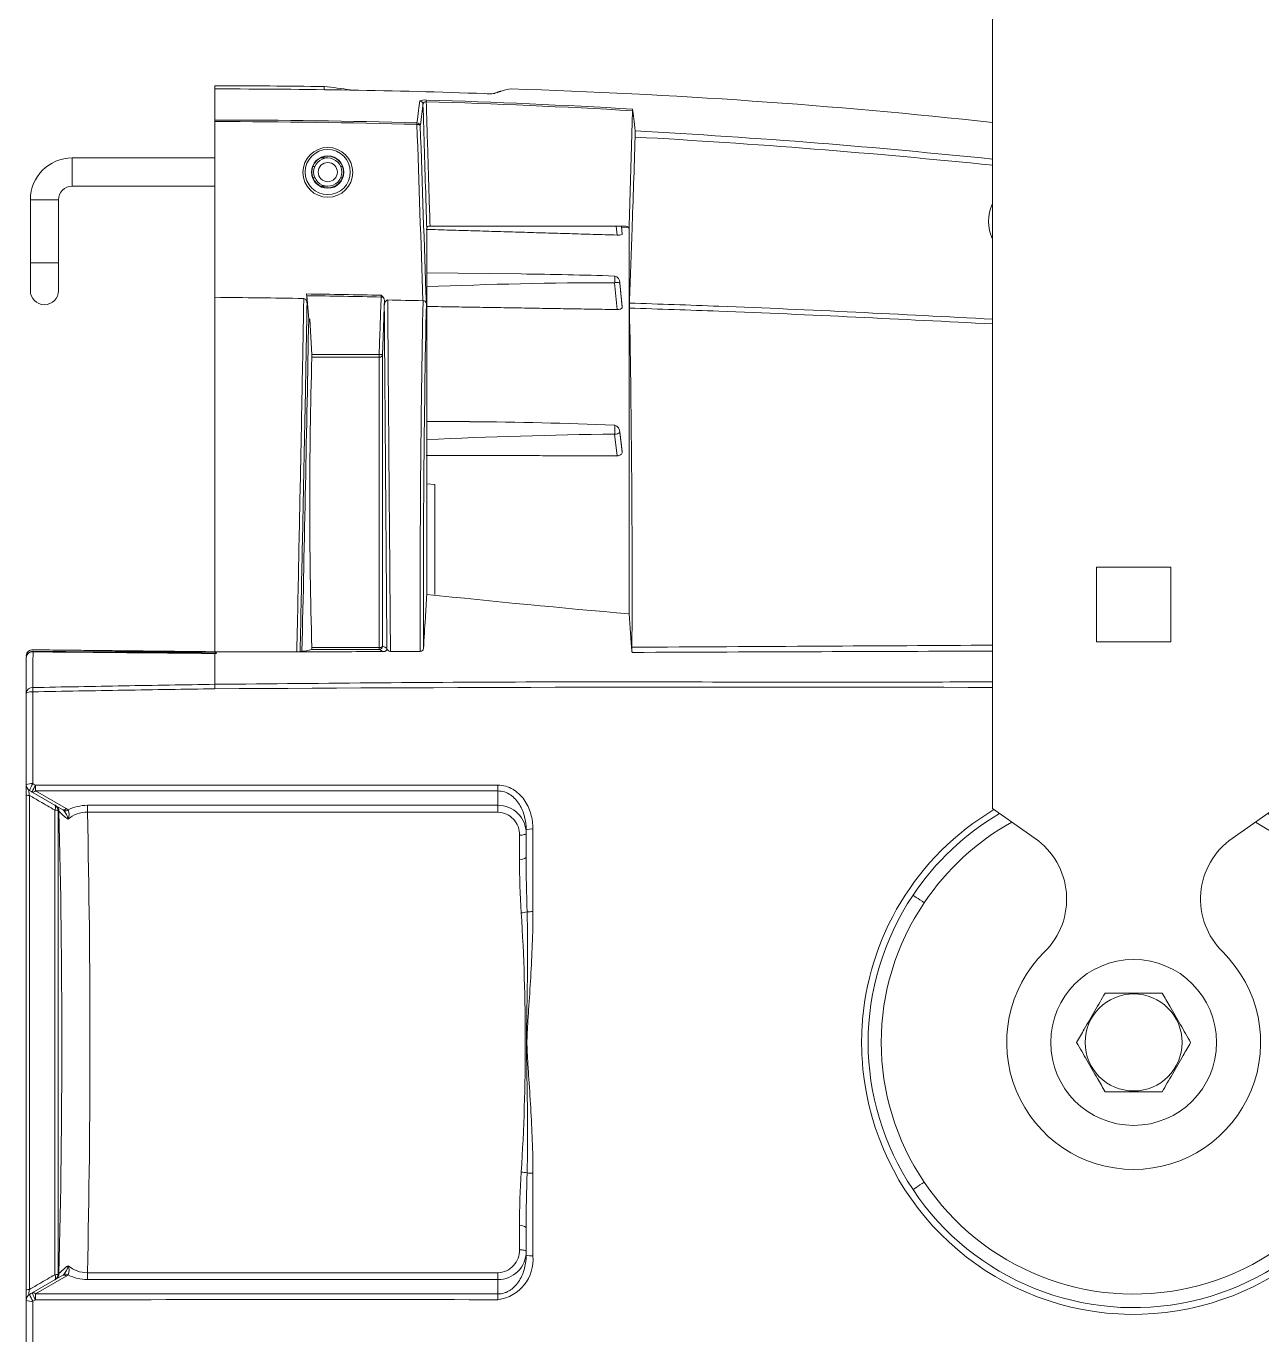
# Model space of a CAD drawing. Extents: x 9.3 to 87, y 1.1 to 68.8.
# Drawn here: x 56.18 to 61.66, y 26.73 to 32.52 of the extents above; entities that cross this region are included whole.
import ezdxf

# ---------------------------------------------------------------- set-up
doc = ezdxf.new("R2010")
doc.units = 0
doc.header["$MEASUREMENT"] = 0
doc.linetypes.add('SLD-Solid', pattern=[0])
doc.layers.add('OBJECT', color=7, linetype='CONTINUOUS')

msp = doc.modelspace()

# ---------------------------------------------------------------- linework, layer by layer
at = {"layer": 'OBJECT', "linetype": 'SLD-Solid', "lineweight": 15}
for p, q in [((60.4656, 33.1238), (60.4656, 29.0566)), ((57.0206, 32.259), (57.0206, 32.2452)), ((57.0206, 32.1075), (57.0206, 32.2452)), ((57.5052, 32.2414), (57.5052, 32.2558)), ((58.3333, 32.2453), (58.3327, 32.2453)), ((58.8711, 32.1484), (58.8557, 31.6374)), ((57.0206, 32.1005), (57.0206, 31.3222)), ((57.0206, 31.9393), (56.3881, 31.9393)), ((56.3881, 31.9393), (56.3881, 31.8143)), ((57.4634, 31.9018), (57.4553, 31.9018)), ((57.5206, 31.9393), (57.4891, 31.9393)), ((57.586, 31.9018), (57.5779, 31.9018)), ((57.4634, 31.8518), (57.4553, 31.8518)), ((57.586, 31.8518), (57.5779, 31.8518)), ((56.3881, 31.8143), (57.0206, 31.8143)), ((57.4891, 31.8143), (57.5206, 31.8143)), ((56.2031, 31.7543), (56.2031, 31.4743)), ((56.2031, 31.7543), (56.3281, 31.7543)), ((56.3281, 31.4743), (56.3281, 31.7543)), ((58.8411, 31.6374), (57.9737, 31.6374)), ((58.8023, 31.5978), (58.7988, 31.6374)), ((58.8213, 31.6374), (58.8246, 31.6001)), ((58.8246, 31.6007), (58.8214, 31.6374)), ((58.8519, 31.631), (58.8218, 31.6321)), ((58.8246, 31.6007), (58.8246, 31.6001)), ((56.2031, 31.4743), (56.2031, 31.3518)), ((56.2031, 31.4743), (56.3281, 31.4743)), ((56.3281, 31.3518), (56.3281, 31.4743)), ((58.3773, 31.4259), (57.9592, 31.4311)), ((58.8023, 31.2678), (58.7908, 31.3869)), ((58.8246, 31.2792), (58.8141, 31.3862)), ((58.8246, 31.2788), (58.8142, 31.3858)), ((58.8142, 31.3854), (58.8246, 31.2771)), ((57.4362, 31.2254), (57.4272, 31.3291)), ((58.8246, 31.2788), (58.8246, 31.2771)), ((57.4502, 31.0686), (57.441, 31.2254)), ((57.4502, 31.0686), (57.7483, 31.0686)), ((57.7483, 31.0562), (57.4505, 31.0562)), ((57.7483, 31.0686), (57.7483, 31.0562)), ((57.7483, 29.7699), (57.7483, 31.0562)), ((57.7633, 31.0681), (57.7633, 29.7767)), ((58.1481, 30.7716), (57.9592, 30.7717)), ((58.8023, 30.62), (58.7908, 30.7163)), ((58.8245, 30.6394), (58.8139, 30.7265)), ((58.8246, 30.6381), (58.8142, 30.7234)), ((58.8142, 30.7229), (58.8246, 30.6353)), ((58.8246, 30.6381), (58.8246, 30.6353)), ((57.9949, 30.4926), (57.9592, 30.4957)), ((57.9949, 30.0059), (57.9949, 30.4926)), ((60.9256, 29.7958), (60.9256, 30.1258)), ((60.9256, 30.1258), (61.2556, 30.1258)), ((61.2556, 30.1258), (61.2556, 29.7958)), ((56.505, 29.7513), (56.215, 29.7541)), ((57.0206, 29.7518), (56.4534, 29.7518)), ((57.0206, 29.7441), (57.0206, 29.6395)), ((57.4205, 29.754), (57.4501, 29.762)), ((57.7483, 29.762), (57.4501, 29.762)), ((57.4505, 29.7699), (57.7483, 29.7699)), ((57.7483, 29.7699), (57.7483, 29.762)), ((61.2556, 29.7958), (60.9256, 29.7958)), ((57.0206, 29.6395), (57.0206, 29.6202)), ((57.0206, 29.6191), (57.0206, 29.6202)), ((57.0206, 29.6191), (57.0206, 29.6074)), ((56.2116, 29.1302), (56.3472, 29.052)), ((56.3622, 29.0567), (56.2266, 29.135)), ((58.2746, 29.1605), (58.2746, 29.135)), ((58.2746, 29.135), (58.2746, 29.0713)), ((58.2746, 29.0713), (56.4558, 29.0713)), ((56.4558, 29.0713), (56.4558, 29.0408)), ((58.2746, 29.0713), (58.2746, 29.0408)), ((60.654, 28.9247), (60.4656, 29.0566)), ((61.7156, 29.0566), (61.5273, 28.9247)), ((56.4558, 29.0408), (58.2746, 29.0408)), ((58.3696, 28.9389), (58.3696, 28.8327)), ((58.3696, 27.2089), (58.3696, 27.1026)), ((56.3472, 26.9896), (56.2116, 26.9113)), ((56.2266, 26.9066), (56.3622, 26.9848)), ((58.2746, 27.0007), (56.4558, 27.0007)), ((56.4558, 26.9703), (56.4558, 27.0007)), ((56.4558, 26.9703), (58.2746, 26.9703)), ((58.2746, 26.9703), (58.2746, 27.0007)), ((58.2746, 26.9703), (58.2746, 26.9065)), ((58.2746, 26.9065), (58.2746, 26.8811))]:
    msp.add_line(p, q, dxfattribs=at)
at = {"layer": 'OBJECT', "linetype": 'SLD-Solid', "lineweight": 15, "flags": 128}
for points in [[(57.9157, 32.0884), (57.9185, 32.0883), (57.9212, 32.088), (57.9237, 32.0874), (57.9259, 32.0865), (57.9277, 32.0855), (57.9291, 32.0843), (57.93, 32.083), (57.9305, 32.0815)], [(57.7571, 31.3234), (57.7582, 31.3234), (57.7593, 31.3234), (57.7604, 31.3233), (57.7615, 31.3233), (57.7626, 31.3232), (57.7636, 31.3232), (57.7646, 31.3232), (57.7655, 31.3231)], [(57.7483, 31.0686), (57.7511, 31.0685), (57.7539, 31.0684), (57.7565, 31.0683), (57.7587, 31.0682), (57.7606, 31.0682), (57.762, 31.0681), (57.7629, 31.0681), (57.7633, 31.0681)], [(56.215, 29.7538), (56.2138, 29.754), (56.2024, 29.7516), (56.1926, 29.745), (56.1869, 29.7368), (56.1847, 29.7274), (56.1848, 29.7261)], [(56.505, 29.7499), (56.863, 29.7477), (56.9241, 29.747), (56.9627, 29.7464), (56.987, 29.7459), (57.0023, 29.7455), (57.0119, 29.7452), (57.0179, 29.745), (57.0217, 29.7448), (57.024, 29.7446), (57.0255, 29.7445), (57.0264, 29.7444), (57.027, 29.7443), (57.0273, 29.7442), (57.0275, 29.7441), (57.0276, 29.7441), (57.0276, 29.7441), (57.0276, 29.7441)], [(57.7483, 29.7699), (57.7511, 29.77), (57.7539, 29.7704), (57.7564, 29.771), (57.7586, 29.7719), (57.7605, 29.7729), (57.7619, 29.7741), (57.7629, 29.7754), (57.7633, 29.7767)], [(56.2266, 29.135), (56.2266, 29.1376), (56.2266, 29.1404), (56.2266, 29.1435), (56.2266, 29.1467), (56.2266, 29.1501), (56.2266, 29.1535), (56.2266, 29.157), (56.2266, 29.1605)], [(56.3115, 29.0725), (56.3129, 29.0713), (56.314, 29.0695), (56.3146, 29.0672), (56.3148, 29.0645), (56.3146, 29.0613), (56.314, 29.0578), (56.3129, 29.054), (56.3115, 29.05)], [(58.3996, 28.9472), (58.3991, 28.9456), (58.3974, 28.9441), (58.3946, 28.9426), (58.3909, 28.9414), (58.3863, 28.9403), (58.3811, 28.9396), (58.3755, 28.9391), (58.3696, 28.9389)], [(60.1632, 28.6396), (60.1534, 28.6461), (60.1441, 28.6524), (60.1354, 28.6581), (60.1279, 28.6632), (60.1217, 28.6673), (60.117, 28.6704), (60.1142, 28.6723), (60.1132, 28.6729)], [(60.1132, 27.3686), (60.1142, 27.3693), (60.117, 27.3712), (60.1217, 27.3742), (60.1279, 27.3784), (60.1354, 27.3834), (60.1441, 27.3892), (60.1534, 27.3954), (60.1632, 27.4019)], [(58.3996, 27.0943), (58.3991, 27.0959), (58.3974, 27.0975), (58.3946, 27.0989), (58.3909, 27.1002), (58.3863, 27.1012), (58.3811, 27.102), (58.3755, 27.1025), (58.3696, 27.1026)], [(56.3115, 26.969), (56.3129, 26.9702), (56.314, 26.972), (56.3146, 26.9743), (56.3148, 26.9771), (56.3146, 26.9803), (56.314, 26.9838), (56.3129, 26.9876), (56.3115, 26.9915)], [(56.2266, 26.8811), (56.2266, 26.8845), (56.2266, 26.888), (56.2266, 26.8915), (56.2266, 26.8948), (56.2266, 26.8981), (56.2266, 26.9011), (56.2266, 26.904), (56.2266, 26.9066)]]:
    msp.add_lwpolyline(points, dxfattribs=at)
at = {"layer": 'OBJECT', "linetype": 'SLD-Solid', "lineweight": 15}
for centre, radius in [((57.5206, 31.8756), 0.1104), ((57.5206, 31.8768), 0.1), ((57.5206, 31.8768), 0.0717), ((57.5206, 31.8768), 0.07), ((57.5206, 31.8768), 0.0625), ((57.5206, 31.8768), 0.0425), ((61.0906, 28.0208), 0.3675), ((61.0906, 28.0208), 0.215)]:
    msp.add_circle(centre, radius, dxfattribs=at)
for centre, radius, start, end in [((57.0317, -1.9467), 34.1919, 88.01347, 90.01844), ((58.3756, 31.9375), 0.3108, 97.82959, 112.42652), ((58.3329, 32.2353), 0.01, 87.82516, 90.83637), ((57.4819, 4.6021), 27.6563, 83.80641, 88.23586), ((57.9502, 32.1343), 0.062, 83.37726, 111.08975), ((57.9275, 32.1772), 0.015, 2.76031, 88.61145), ((57.9548, 32.1763), 0.0124, 80.10732, 172.43846), ((58.0833, 32.1853), 0.1264, 175.18444, 178.53538), ((58.2362, 32.5407), 0.3167, 266.49892, 273.76733), ((58.2566, 32.2151), 0.00964, 87.1035, 97.62962), ((58.7465, 32.1537), 0.1247, 357.5575, 0.95674), ((59.8348, 32.0374), 1.9197, 178.26834, 178.47704), ((57.9156, 32.0804), 0.015, 4.29552, 88.69332), ((58.5797, 32.0464), 0.303, 357.25694, 2.559), ((57.0373, -1.4971), 33.5798, 84.13883, 86.85012), ((56.3881, 31.7543), 0.185, 90, 180), ((56.3881, 31.7543), 0.06, 90, 180), ((60.6333, 31.6586), 0.1856, 154.60739, 205.39261), ((58.8084, 31.6476), 0.0502, 263.07531, 288.90341), ((58.8382, 31.6197), 0.018, 353.60687, 80.79351), ((58.2012, 14.0744), 17.3519, 88.05574, 89.41864), ((58.8043, 11.946), 19.4409, 90.03967, 92.49153), ((58.7843, 31.3873), 0.0299, 357.19018, 75.92931), ((58.8012, 31.3576), 0.0307, 64.97594, 106.82875), ((56.2656, 31.3518), 0.0625, 180, 0), ((19.6426, 29.2664), 37.8407, 3.07241, 3.13643), ((57.742, 31.3053), 0.0295, 355.13557, 37.29805), ((126.4988, 29.9876), 68.5688, 178.897566, 180.195587), ((57.9443, 31.2937), 0.0133, 11.86192, 97.39488), ((119.2424, 30.0212), 61.2983, 178.807905, 180.238707), ((-2.4742, 30.0668), 61.343, 359.724148, 1.127894), ((-328.1496, 38.2897), 385.6505, 358.731725, 358.95041), ((79.3829, 30.4128), 21.9419, 178.31954, 181.67889), ((57.3015, 31.0588), 0.149, 359.0076, 3.76835), ((57.7494, 31.0702), 0.014, 265.37206, 351.30079), ((58.0425, 12.725), 18.0461, 87.62634, 89.66459), ((58.7822, 30.725), 0.032, 357.2109, 72.93456), ((59.0894, 6.6955), 24.0226, 90.71205, 92.69661), ((58.7946, 30.7485), 0.0323, 265.85882, 307.29219), ((77.3022, 31.2386), 18.4937, 184.09045, 184.6202), ((56.2125, 29.7326), 0.0279, 84.67729, 175.89011), ((56.2125, 29.7235), 0.028, 84.83403, 174.60611), ((56.1664, 29.7522), 0.0486, 358.96802, 2.10485), ((57.3856, 30.0264), 0.2744, 269.5893, 272.6593), ((57.4123, 29.9221), 0.1683, 269.53178, 272.81255), ((57.425, 29.7672), 0.0257, 348.39408, 6.05658), ((57.7483, 29.777), 0.015, 270.05867, 358.82427), ((56.3635, 26.8097), 3.2806, 64.36617, 64.74362), ((57.7982, 29.7687), 0.0155, 184.79702, 270.96162), ((57.9308, 29.7675), 0.0139, 268.29935, 353.1204), ((56.2121, 29.5655), 0.0276, 85.6482, 173.98394), ((56.2074, 29.5312), 0.0436, 80.47022, 121.50651), ((51.8921, 29.4902), 4.3234, 1.11278, 1.36258), ((51.7634, 29.512), 5.2581, 0.82253, 1.03968), ((59.3899, -329.6289), 359.2242, 89.82842, 90.377844), ((56.2073, 29.1118), 0.056, 82.46725, 113.84526), ((56.3164, 29.0981), 0.1231, 145.75731, 161.53619), ((56.2146, 29.1631), 0.03, 180, 240), ((56.1974, 29.1381), 0.0234, 236.99883, 275.50751), ((56.3289, 29.0909), 0.1238, 145.78547, 161.46814), ((56.2155, 29.144), 0.0143, 254.17976, 321.08465), ((56.2966, 29.0466), 0.0299, 0.28369, 59.98094), ((56.3131, 29.0215), 0.0285, 62.09447, 93.24853), ((56.3, 29.0446), 0.0299, 0.28348, 59.97918), ((56.3511, 29.0657), 0.0143, 254.1798, 321.08525), ((56.3591, 29.0677), 0.0203, 248.3774, 303.52246), ((56.2784, 28.9902), 0.0937, 12.17507, 38.70545), ((56.3338, 29.0306), 0.0417, 330.32065, 28.94346), ((58.2752, 28.9469), 0.1244, 0.15484, 90.27496), ((61.0851, 28.0215), 1.1994, 120.75053, 176.89223), ((61.0904, 28.0206), 1.2047, 183.165, 58.91934), ((14.3399, 28.0208), 42.0025, 358.60306, 1.39694), ((56.5025, 29.2028), 0.234, 222.4898, 235.52145), ((56.4541, 28.9111), 0.1298, 89.25017, 130.39335), ((10.9532, 28.0208), 45.5141, 358.71577, 1.28423), ((58.2718, 28.9429), 0.098, 357.6639, 88.30593), ((61.0906, 28.0208), 1.175, 120.3511, 146.28746), ((61.0906, 28.0208), 1.175, 213.71256, 59.6489), ((61.0906, 28.0208), 1.115, 213.71256, 61.07193), ((61.0906, 28.0208), 1.115, 118.92807, 146.28746), ((58.4222, 28.9002), 0.0664, 83.61535, 109.89017), ((60.4656, 28.6557), 0.3284, 314.54874, 55), ((61.7156, 28.6557), 0.3284, 125, 225.45126), ((58.3767, 28.8688), 0.0368, 258.94999, 308.61313), ((61.0842, 28.0208), 1.1697, 146.11275, 213.88727), ((58.3743, 28.7007), 0.1057, 271.87134, 286.14751), ((49.2474, 28.0208), 9.1484, 356.4009, 3.5991), ((58.4268, 28.3559), 0.2444, 89.34779, 95.43144), ((61.0727, 28.0208), 1.1001, 145.76805, 214.23198), ((61.0906, 28.0208), 0.5625, 134.54874, 45.45126), ((58.3743, 27.3409), 0.1057, 73.85249, 88.12866), ((58.4268, 27.6857), 0.2444, 264.56845, 270.65233), ((58.3767, 27.1728), 0.0368, 51.38687, 101.05001), ((58.2717, 27.0987), 0.098, 271.70144, 2.32873), ((58.2755, 27.0944), 0.1241, 269.60672, 359.96347), ((58.4222, 27.1414), 0.0664, 250.10975, 276.38501), ((56.5637, 26.7683), 0.3269, 126.33553, 135.65321), ((56.2784, 27.0514), 0.0938, 321.30245, 347.81703), ((56.4542, 27.1306), 0.1299, 229.62002, 270.73646), ((56.3338, 27.011), 0.0417, 331.07545, 29.66044), ((58.2506, 27.0592), 0.1797, 277.67911, 5.17037), ((56.2966, 26.995), 0.0299, 300.01937, 359.71614), ((56.3131, 27.02), 0.0285, 266.75147, 297.90553), ((56.3, 26.997), 0.0299, 300.02082, 359.71652), ((56.3511, 26.9759), 0.0143, 38.91475, 105.8202), ((56.3591, 26.9739), 0.0203, 56.47754, 111.6226), ((56.4544, 27.1522), 0.182, 242.47108, 270.45236), ((56.1974, 26.9034), 0.0234, 84.4937, 122.99996), ((56.2146, 26.8785), 0.03, 120, 180), ((56.3164, 26.9434), 0.1231, 198.46381, 214.24269), ((56.2155, 26.8976), 0.0143, 38.91535, 105.82024), ((56.3289, 26.9507), 0.1238, 198.53186, 214.21453), ((56.2073, 26.9297), 0.056, 246.15474, 277.53275)]:
    msp.add_arc(centre, radius, start, end, dxfattribs=at)
for points, knots in [([(57.5052, 32.2558), (57.425, 32.2569), (57.3448, 32.2577), (57.2596, 32.2583), (57.2545, 32.2583), (57.2443, 32.2584), (57.229, 32.2585), (57.1934, 32.2587), (57.1223, 32.259), (57.0613, 32.2591), (57.0206, 32.259)], [0, 0, 0, 0, 0.5, 0.5, 0.53125, 0.53125, 0.5625, 0.625, 0.75, 1, 1, 1, 1]), ([(57.957, 32.1885), (57.9598, 32.0954), (57.9626, 32.0023), (57.9654, 31.9091), (57.9682, 31.8186), (57.9709, 31.728), (57.9737, 31.6374)], [0, 0, 0, 0, 0.00819672, 0.00819672, 0.00819672, 0.01616894, 0.01616894, 0.01616894, 0.01616894]), ([(57.9592, 31.6296), (57.9589, 31.6382), (57.9586, 31.6469), (57.9584, 31.6555), (57.9573, 31.6902), (57.9563, 31.7248), (57.9552, 31.7594), (57.951, 31.8989), (57.9467, 32.0384), (57.9425, 32.1779)], [0, 0, 0, 0, 0.000762, 0.000762, 0.000762, 0.00381, 0.00381, 0.00381, 0.0160892, 0.0160892, 0.0160892, 0.0160892]), ([(58.8573, 31.2964), (58.8611, 31.404), (58.8648, 31.5116), (58.8685, 31.6192), (58.8732, 31.7568), (58.8779, 31.8943), (58.8824, 32.0319)], [0.00042223, 0.00042223, 0.00042223, 0.00042223, 0.00998302, 0.00998302, 0.00998302, 0.02220394, 0.02220394, 0.02220394, 0.02220394]), ([(60.4656, 31.9348), (60.2081, 31.9599), (59.6811, 32.0112), (59.1526, 32.0435), (58.8825, 32.0599)], [0, 0, 0, 0, 0.488781, 1, 1, 1, 1]), ([(57.9737, 31.6374), (57.9712, 31.6374), (57.9688, 31.6371), (57.9649, 31.636), (57.9635, 31.6353), (57.9601, 31.633), (57.9592, 31.6313), (57.9592, 31.6296)], [0, 0, 0, 0, 0.25, 0.25, 0.5, 0.5, 1, 1, 1, 1]), ([(57.9592, 30.0443), (57.9592, 30.2253), (57.9592, 30.3958), (57.9592, 30.716), (57.9592, 30.8635), (57.9592, 31.1332), (57.9592, 31.2536), (57.9592, 31.4655), (57.9592, 31.5555), (57.9592, 31.6296)], [0, 0, 0, 0, 0.25, 0.25, 0.5, 0.5, 0.75, 0.75, 1, 1, 1, 1]), ([(58.8557, 31.6374), (58.8557, 31.5999), (58.8557, 31.5581), (58.8557, 31.4661), (58.8557, 31.4159), (58.8557, 31.3071), (58.8557, 31.2489), (58.8557, 31.1557), (58.8557, 31.1237), (58.8557, 31.0578), (58.8557, 31.0239), (58.8557, 30.9194), (58.8557, 30.8463), (58.8557, 30.7317), (58.8557, 30.6927), (58.8557, 30.613), (58.8557, 30.5722), (58.8557, 30.4478), (58.8557, 30.3621), (58.8557, 30.2294), (58.8557, 30.1845), (58.8557, 30.1161), (58.8557, 30.0931), (58.8557, 30.0468), (58.8557, 30.0234), (58.8557, 30.0001)], [0, 0, 0, 0, 0.125, 0.125, 0.25, 0.25, 0.375, 0.375, 0.4375, 0.4375, 0.5, 0.5, 0.625, 0.625, 0.6875, 0.6875, 0.75, 0.75, 0.875, 0.875, 0.9375, 0.9375, 0.96875, 0.96875, 1, 1, 1, 1]), ([(58.7923, 31.387), (58.7921, 31.3932), (58.7917, 31.406), (58.7916, 31.4128), (58.7916, 31.4163)], [0, 0, 0, 0, 0.488035, 1, 1, 1, 1]), ([(57.0206, 31.3222), (57.0206, 31.2292), (57.0206, 31.126), (57.0206, 30.9556), (57.0206, 30.8964), (57.0206, 30.7733), (57.0206, 30.7094), (57.0206, 30.6101), (57.0206, 30.5763), (57.0206, 30.5079), (57.0206, 30.4732), (57.0206, 30.3677), (57.0206, 30.2954), (57.0206, 30.0725), (57.0206, 29.9161), (57.0206, 29.7518)], [0, 0, 0, 0, 0.25, 0.25, 0.375, 0.375, 0.5, 0.5, 0.5625, 0.5625, 0.625, 0.625, 0.75, 0.75, 1, 1, 1, 1]), ([(57.3837, 29.7519), (57.387, 29.9155), (57.3902, 30.0716), (57.3947, 30.2948), (57.3962, 30.3672), (57.399, 30.5075), (57.4004, 30.5755), (57.403, 30.7072), (57.4042, 30.7709), (57.4066, 30.8934), (57.4077, 30.9522), (57.4098, 31.065), (57.4108, 31.119), (57.4122, 31.1961), (57.4127, 31.2212), (57.4133, 31.2578), (57.4135, 31.2698), (57.4139, 31.2936), (57.4141, 31.3053), (57.4143, 31.3169)], [0, 0, 0, 0, 0.25, 0.25, 0.375, 0.375, 0.5, 0.5, 0.625, 0.625, 0.75, 0.75, 0.875, 0.875, 0.9375, 0.9375, 0.96875, 0.96875, 1, 1, 1, 1]), ([(57.4143, 31.3169), (57.4171, 31.3168), (57.4195, 31.3155), (57.4232, 31.3121), (57.4246, 31.3101), (57.4277, 31.3038), (57.4286, 31.2992), (57.4289, 31.2946)], [0, 0, 0, 0, 0.25, 0.25, 0.5, 0.5, 1, 1, 1, 1]), ([(57.7711, 31.2861), (57.7712, 31.2911), (57.7721, 31.296), (57.7753, 31.3029), (57.7767, 31.3051), (57.7806, 31.3088), (57.7833, 31.3102), (57.7863, 31.3102)], [0, 0, 0, 0, 0.5, 0.5, 0.75, 0.75, 1, 1, 1, 1]), ([(57.7863, 31.3102), (57.7866, 31.2643), (57.7869, 31.2157), (57.7877, 31.1134), (57.7884, 31.0063), (57.7893, 30.8894), (57.7901, 30.7982), (57.7903, 30.7671), (57.7908, 30.7038), (57.791, 30.6716), (57.7923, 30.5076), (57.7935, 30.3681), (57.7953, 30.1462), (57.7959, 30.07), (57.7972, 29.9143), (57.7978, 29.8347), (57.7985, 29.7532)], [0, 0, 0, 0, 0.125, 0.125, 0.25, 0.375, 0.375, 0.4375, 0.4375, 0.5, 0.5, 0.75, 0.75, 0.875, 0.875, 1, 1, 1, 1]), ([(57.4289, 31.2946), (57.4281, 31.2487), (57.4273, 31.2003), (57.4254, 31.0985), (57.4244, 31.0451), (57.4223, 30.9337), (57.4212, 30.8756), (57.4188, 30.7548), (57.4176, 30.6919), (57.415, 30.5622), (57.4136, 30.4952), (57.4108, 30.3571), (57.4094, 30.2859), (57.4049, 30.0664), (57.4017, 29.9129), (57.3984, 29.7522)], [0, 0, 0, 0, 0.125, 0.125, 0.25, 0.25, 0.375, 0.375, 0.5, 0.5, 0.625, 0.625, 0.75, 0.75, 1, 1, 1, 1]), ([(57.7714, 31.3028), (57.7713, 31.2995), (57.7712, 31.2962), (57.7711, 31.2929), (57.7697, 31.253), (57.7683, 31.213), (57.7669, 31.173), (57.7657, 31.138), (57.7645, 31.103), (57.7633, 31.0681)], [0.000512439, 0.000512439, 0.000512439, 0.000512439, 0.000762, 0.000762, 0.000762, 0.00381, 0.00381, 0.00381, 0.006477185, 0.006477185, 0.006477185, 0.006477185]), ([(57.7828, 29.7675), (57.7821, 29.8467), (57.7815, 29.9241), (57.7803, 30.0754), (57.7797, 30.1495), (57.778, 30.3652), (57.777, 30.5011), (57.7757, 30.661), (57.7755, 30.6925), (57.775, 30.7542), (57.7748, 30.7845), (57.7741, 30.8736), (57.7732, 30.9879), (57.7724, 31.0928), (57.7717, 31.1932), (57.7714, 31.2409), (57.7711, 31.2861)], [0, 0, 0, 0, 0.125, 0.125, 0.25, 0.25, 0.5, 0.5, 0.5625, 0.5625, 0.625, 0.625, 0.75, 0.875, 0.875, 1, 1, 1, 1]), ([(58.8246, 31.2771), (58.8244, 31.276), (58.8239, 31.2738), (58.8199, 31.2709), (58.8141, 31.2688), (58.8078, 31.2679), (58.8038, 31.2678), (58.8023, 31.2678)], [0, 0, 0, 0, 0.217762, 0.435523, 0.653689, 0.873134, 1, 1, 1, 1]), ([(58.8573, 31.2964), (58.8571, 31.2917), (58.857, 31.2875), (58.8569, 31.2801), (58.8568, 31.2769), (58.8569, 31.2743)], [0, 0, 0, 0, 0.5, 0.5, 1, 1, 1, 1]), ([(58.8569, 31.2743), (58.9889, 31.2699), (59.5255, 31.2521), (60.0616, 31.2247), (60.4656, 31.204)], [0, 0, 0, 0, 0.246144, 1, 1, 1, 1]), ([(60.4656, 31.2254), (60.0617, 31.2463), (59.5258, 31.2741), (58.9894, 31.292), (58.8573, 31.2964)], [0, 0, 0, 0, 0.75379, 1, 1, 1, 1]), ([(58.7923, 30.7163), (58.7921, 30.7238), (58.7917, 30.739), (58.7916, 30.75), (58.7916, 30.7556)], [0, 0, 0, 0, 0.488037, 1, 1, 1, 1]), ([(58.8246, 30.6353), (58.8244, 30.6335), (58.8239, 30.63), (58.8199, 30.6253), (58.8141, 30.6219), (58.8078, 30.6202), (58.8038, 30.62), (58.8023, 30.62)], [0, 0, 0, 0, 0.217771, 0.435529, 0.653692, 0.873136, 1, 1, 1, 1]), ([(56.2142, 29.593), (56.2143, 29.6044), (56.2143, 29.6158), (56.2144, 29.6272), (56.2146, 29.6685), (56.2148, 29.7099), (56.215, 29.7513)], [0, 0, 0, 0, 0.001524, 0.001524, 0.001524, 0.007067205, 0.007067205, 0.007067205, 0.007067205]), ([(57.0206, 29.7441), (57.0106, 29.7442), (57.0006, 29.7443), (56.9906, 29.7444), (56.9506, 29.7447), (56.9107, 29.7451), (56.8707, 29.7454), (56.7107, 29.7468), (56.5507, 29.7482), (56.3907, 29.7497), (56.3321, 29.7502), (56.2736, 29.7507), (56.215, 29.7513)], [0, 0, 0, 0, 0.000762, 0.000762, 0.000762, 0.00381, 0.00381, 0.00381, 0.016002, 0.016002, 0.016002, 0.02046462, 0.02046462, 0.02046462, 0.02046462]), ([(57.7689, 29.7522), (57.7651, 29.754), (57.7614, 29.7558), (57.7576, 29.7576), (57.7545, 29.7591), (57.7514, 29.7606), (57.7483, 29.762)], [0, 0, 0, 0, 0.00789064, 0.00789064, 0.00789064, 0.01435076, 0.01435076, 0.01435076, 0.01435076]), ([(57.7828, 29.7674), (57.7829, 29.7644), (57.7823, 29.7615), (57.7797, 29.7572), (57.7785, 29.7558), (57.7758, 29.754), (57.7747, 29.7534), (57.7721, 29.7525), (57.7705, 29.7522), (57.7689, 29.7522)], [0, 0, 0, 0, 0.5, 0.5, 0.75, 0.75, 0.875, 0.875, 1, 1, 1, 1]), ([(60.4656, 29.7807), (60.2125, 29.7793), (59.6812, 29.7764), (59.1474, 29.7732), (58.868, 29.7715)], [0, 0, 0, 0, 0.476589, 1, 1, 1, 1]), ([(58.8685, 29.7489), (59.1484, 29.75), (59.682, 29.7519), (60.2131, 29.7537), (60.4656, 29.7546)], [0, 0, 0, 0, 0.524579, 1, 1, 1, 1]), ([(57.0206, 29.6074), (56.8862, 29.6054), (56.7518, 29.6031), (56.483, 29.5983), (56.3486, 29.5958), (56.2142, 29.593)], [0, 0, 0, 0, 0.5, 0.5, 1, 1, 1, 1]), ([(56.2146, 29.5742), (56.349, 29.5768), (56.4834, 29.5791), (56.7522, 29.5835), (56.8866, 29.5856), (57.021, 29.5875)], [0, 0, 0, 0, 0.5, 0.5, 1, 1, 1, 1]), ([(60.4656, 29.6184), (60.297, 29.6178), (59.6385, 29.6154), (58.4901, 29.6217), (57.5105, 29.6122), (57.0206, 29.6074)], [0, 0, 0, 0, 0.146875, 0.573433, 1, 1, 1, 1]), ([(56.1846, 29.1185), (56.1846, 29.1247), (56.1846, 29.1307), (56.1846, 29.1418), (56.1846, 29.1468), (56.1846, 29.155), (56.1846, 29.1581), (56.1846, 29.1622), (56.1846, 29.1631), (56.1846, 29.1631)], [0, 0, 0, 0, 0.25, 0.25, 0.5, 0.5, 0.75, 0.75, 1, 1, 1, 1]), ([(56.1846, 29.1185), (56.1846, 28.9367), (56.1846, 28.754), (56.1846, 28.388), (56.1846, 28.2044), (56.1846, 27.8372), (56.1846, 27.6536), (56.1846, 27.2876), (56.1846, 27.1049), (56.1846, 26.9231)], [0, 0, 0, 0, 0.25, 0.25, 0.5, 0.5, 0.75, 0.75, 1, 1, 1, 1]), ([(56.1996, 29.1371), (56.1988, 29.1376), (56.198, 29.1377), (56.1968, 29.1365), (56.1964, 29.1351), (56.1964, 29.1306), (56.1968, 29.1276), (56.198, 29.1214), (56.1988, 29.1181), (56.1997, 29.1148)], [0, 0, 0, 0, 0.25, 0.25, 0.5, 0.5, 0.75, 0.75, 1, 1, 1, 1]), ([(56.1997, 26.9268), (56.1997, 27.1079), (56.1997, 27.29), (56.1996, 27.6549), (56.1996, 27.8378), (56.1996, 28.2038), (56.1996, 28.3867), (56.1997, 28.7515), (56.1997, 28.9336), (56.1997, 29.1148)], [0, 0, 0, 0, 0.25, 0.25, 0.5, 0.5, 0.75, 0.75, 1, 1, 1, 1]), ([(56.1997, 29.1148), (56.2149, 29.106), (56.2301, 29.0972), (56.2453, 29.0884), (56.2674, 29.0756), (56.2895, 29.0628), (56.3115, 29.05)], [0, 0, 0, 0, 0.001460027, 0.001460027, 0.001460027, 0.003580259, 0.003580259, 0.003580259, 0.003580259]), ([(58.4296, 28.9662), (58.4296, 28.9892), (58.4265, 29.0117), (58.4169, 29.0447), (58.4128, 29.0555), (58.4031, 29.0762), (58.3974, 29.086), (58.3841, 29.1048), (58.3766, 29.1136), (58.3641, 29.1254), (58.3597, 29.1291), (58.3505, 29.136), (58.3457, 29.1393), (58.3307, 29.148), (58.3202, 29.1526), (58.2978, 29.1589), (58.2863, 29.1605), (58.2746, 29.1605)], [0, 0, 0, 0, 0.25, 0.25, 0.375, 0.375, 0.5, 0.5, 0.625, 0.625, 0.6875, 0.6875, 0.75, 0.75, 0.875, 0.875, 1, 1, 1, 1]), ([(58.2746, 29.135), (58.2846, 29.135), (58.2944, 29.1334), (58.3132, 29.1273), (58.3219, 29.1229), (58.3382, 29.1119), (58.3456, 29.1053), (58.3589, 29.091), (58.3648, 29.083), (58.3751, 29.0663), (58.3795, 29.0576), (58.387, 29.0396), (58.3901, 29.0302), (58.3973, 29.0017), (58.3996, 28.9823), (58.3996, 28.9626)], [0, 0, 0, 0, 0.125, 0.125, 0.25, 0.25, 0.375, 0.375, 0.5, 0.5, 0.625, 0.625, 0.75, 0.75, 1, 1, 1, 1]), ([(56.3115, 29.05), (56.3115, 28.8794), (56.3115, 28.7082), (56.3115, 28.365), (56.3115, 28.1929), (56.3115, 27.8487), (56.3115, 27.6767), (56.3115, 27.3335), (56.3115, 27.1621), (56.3115, 26.9915)], [0, 0, 0, 0, 0.25, 0.25, 0.5, 0.5, 0.75, 0.75, 1, 1, 1, 1]), ([(56.4558, 29.0713), (56.4403, 29.0713), (56.4253, 29.0695), (56.3961, 29.0624), (56.3826, 29.0573), (56.3703, 29.0507)], [0, 0, 0, 0, 0.5, 0.5, 1, 1, 1, 1]), ([(56.3265, 26.9948), (56.3265, 27.1648), (56.3265, 27.3357), (56.3265, 27.6778), (56.3265, 27.8492), (56.3265, 28.1923), (56.3265, 28.3639), (56.3265, 28.706), (56.3265, 28.8767), (56.3265, 29.0467)], [0, 0, 0, 0, 0.25, 0.25, 0.5, 0.5, 0.75, 0.75, 1, 1, 1, 1]), ([(58.4037, 27.4424), (58.4051, 27.4903), (58.4057, 27.5384), (58.4059, 27.6346), (58.4056, 27.6828), (58.4044, 27.7793), (58.4037, 27.8276), (58.4024, 27.9), (58.4019, 27.9241), (58.4011, 27.9724), (58.4007, 27.9966), (58.4007, 28.045), (58.4011, 28.0691), (58.4019, 28.1174), (58.4024, 28.1416), (58.4037, 28.2141), (58.4044, 28.2623), (58.4056, 28.3587), (58.4059, 28.4069), (58.4057, 28.5032), (58.4051, 28.5512), (58.4037, 28.5992)], [0, 0, 0, 0, 0.125, 0.125, 0.25, 0.25, 0.375, 0.375, 0.4375, 0.4375, 0.5, 0.5, 0.5625, 0.5625, 0.625, 0.625, 0.75, 0.75, 0.875, 0.875, 1, 1, 1, 1]), ([(58.4296, 27.4413), (58.4296, 27.4896), (58.4285, 27.5379), (58.4249, 27.6344), (58.4224, 27.6827), (58.4169, 27.7793), (58.4138, 27.8276), (58.409, 27.9), (58.4074, 27.9241), (58.4045, 27.9724), (58.4032, 27.9966), (58.4031, 28.0449), (58.4045, 28.069), (58.4074, 28.1173), (58.409, 28.1415), (58.4138, 28.2139), (58.4169, 28.2622), (58.4224, 28.3588), (58.4249, 28.4071), (58.4285, 28.5037), (58.4296, 28.552), (58.4296, 28.6003)], [0, 0, 0, 0, 0.125, 0.125, 0.25, 0.25, 0.375, 0.375, 0.4375, 0.4375, 0.5, 0.5, 0.5625, 0.5625, 0.625, 0.625, 0.75, 0.75, 0.875, 0.875, 1, 1, 1, 1]), ([(60.9644, 28.2395), (60.9493, 28.2135), (60.9188, 28.1606), (60.8759, 28.0863), (60.8493, 28.0402), (60.8381, 28.0208)], [0, 0, 0, 0, 0.359917, 0.730732, 1, 1, 1, 1]), ([(61.2169, 28.2395), (61.2063, 28.2395), (61.1682, 28.2395), (61.1004, 28.2395), (61.026, 28.2395), (60.981, 28.2395), (60.9644, 28.2395)], [0, 0, 0, 0, 0.128092, 0.458987, 0.79955, 1, 1, 1, 1]), ([(61.3432, 28.0208), (61.3282, 28.0468), (61.2977, 28.0997), (61.2548, 28.174), (61.2281, 28.2201), (61.2169, 28.2395)], [0, 0, 0, 0, 0.359917, 0.730732, 1, 1, 1, 1]), ([(60.8381, 28.0208), (60.8531, 27.9947), (60.8836, 27.9419), (60.9265, 27.8676), (60.9531, 27.8214), (60.9644, 27.802)], [0, 0, 0, 0, 0.359917, 0.730732, 1, 1, 1, 1]), ([(61.2169, 27.802), (61.232, 27.8281), (61.2625, 27.8809), (61.3054, 27.9552), (61.332, 28.0014), (61.3432, 28.0208)], [0, 0, 0, 0, 0.359917, 0.730732, 1, 1, 1, 1]), ([(60.9644, 27.802), (60.981, 27.802), (61.0252, 27.802), (61.0995, 27.802), (61.1674, 27.802), (61.2063, 27.802), (61.2169, 27.802)], [0, 0, 0, 0, 0.20045, 0.531174, 0.871908, 1, 1, 1, 1]), ([(58.3996, 27.0789), (58.3996, 27.0592), (58.3973, 27.0397), (58.39, 27.0113), (58.3869, 27.0019), (58.3794, 26.9838), (58.375, 26.975), (58.3647, 26.9583), (58.3588, 26.9504), (58.3455, 26.9361), (58.338, 26.9295), (58.3258, 26.9213), (58.3216, 26.9189), (58.3128, 26.9145), (58.3082, 26.9126), (58.2942, 26.9081), (58.2846, 26.9065), (58.2746, 26.9065)], [0, 0, 0, 0, 0.25, 0.25, 0.375, 0.375, 0.5, 0.5, 0.625, 0.625, 0.75, 0.75, 0.8125, 0.8125, 0.875, 0.875, 1, 1, 1, 1]), ([(56.3115, 26.9915), (56.2895, 26.9788), (56.2674, 26.966), (56.2453, 26.9532), (56.2301, 26.9444), (56.2149, 26.9356), (56.1997, 26.9268)], [0, 0, 0, 0, 0.002120232, 0.002120232, 0.002120232, 0.003580258, 0.003580258, 0.003580258, 0.003580258]), ([(56.1846, 26.8785), (56.1846, 26.8785), (56.1846, 26.8794), (56.1846, 26.8835), (56.1846, 26.8866), (56.1846, 26.8948), (56.1846, 26.8998), (56.1846, 26.9109), (56.1846, 26.9169), (56.1846, 26.9231)], [0, 0, 0, 0, 0.25, 0.25, 0.5, 0.5, 0.75, 0.75, 1, 1, 1, 1]), ([(56.1997, 26.9268), (56.1988, 26.9235), (56.198, 26.9203), (56.1968, 26.9139), (56.1964, 26.9109), (56.1964, 26.9065), (56.1968, 26.9051), (56.198, 26.9038), (56.1988, 26.9039), (56.1996, 26.9044)], [0, 0, 0, 0, 0.25, 0.25, 0.5, 0.5, 0.75, 0.75, 1, 1, 1, 1])]:
    msp.add_open_spline(points, degree=3, knots=knots, dxfattribs=at)
for points, degree in [([(57.5052, 32.2558), (57.5437, 32.2517), (57.5822, 32.2468), (57.6206, 32.2409)], 3), ([(57.9159, 32.0954), (57.9213, 32.1347), (57.9252, 32.167), (57.9279, 32.1922)], 3), ([(58.8711, 32.1484), (58.5667, 32.1662), (58.2619, 32.1796), (57.957, 32.1885)], 3), ([(57.9574, 32.1959), (58.2622, 32.187), (58.5669, 32.1736), (58.8712, 32.1558)], 3), ([(58.2545, 32.2243), (58.2877, 32.2352)], 1), ([(57.9425, 32.1779), (57.9398, 32.1529), (57.9359, 32.1207), (57.9305, 32.0815)], 3), ([(58.8825, 32.0599), (58.8774, 32.0989), (58.8738, 32.1309), (58.8712, 32.1558)], 3), ([(57.0206, 32.1005), (57.0206, 32.1041), (57.0206, 32.1066), (57.0206, 32.1075)], 3), ([(57.0206, 32.1075), (57.3191, 32.1073), (57.6176, 32.1033), (57.9159, 32.0954)], 3), ([(57.9157, 32.0884), (57.6174, 32.0963), (57.319, 32.1004), (57.0206, 32.1005)], 3), ([(57.9424, 31.3069), (57.9332, 31.5674), (57.9244, 31.8279), (57.9157, 32.0884)], 3), ([(57.9305, 32.0815), (57.9392, 31.8198), (57.948, 31.5581), (57.9573, 31.2965)], 3), ([(57.9564, 31.6229), (58.8023, 31.5978)], 1), ([(58.7916, 31.4163), (58.7899, 31.4164)], 1), ([(58.7908, 31.3869), (58.7923, 31.387)], 1), ([(58.8142, 31.3858), (58.8142, 31.3854)], 1), ([(57.0206, 31.3222), (57.1519, 31.3207), (57.2831, 31.3189), (57.4143, 31.3169)], 3), ([(57.4272, 31.3291), (57.4269, 31.3318), (57.4267, 31.3344), (57.4266, 31.3368)], 3), ([(57.4266, 31.3368), (57.5369, 31.3354), (57.6472, 31.3336), (57.7574, 31.3311)], 3), ([(57.7571, 31.3234), (57.6472, 31.3259), (57.5372, 31.3277), (57.4272, 31.3291)], 3), ([(57.7483, 31.0686), (57.7512, 31.1535), (57.7542, 31.2385), (57.7571, 31.3234)], 3), ([(57.7571, 31.3234), (57.7573, 31.3262), (57.7574, 31.3288), (57.7574, 31.3311)], 3), ([(57.7574, 31.3311), (57.7602, 31.3286), (57.7631, 31.326), (57.7655, 31.3231)], 3), ([(57.7863, 31.3102), (57.8383, 31.3091), (57.8904, 31.308), (57.9424, 31.3069)], 3), ([(57.7711, 31.2861), (57.7712, 31.2916), (57.7713, 31.2972), (57.7714, 31.3028)], 3), ([(57.9426, 31.3069), (57.9426, 31.3069), (57.9425, 31.3069), (57.9424, 31.3069)], 3), ([(57.9564, 31.2816), (58.8023, 31.2678)], 1), ([(57.441, 31.2254), (57.4394, 31.2254), (57.4378, 31.2254), (57.4362, 31.2254)], 3), ([(58.7916, 30.7556), (58.7899, 30.7557)], 1), ([(58.7908, 30.7163), (58.7923, 30.7163)], 1), ([(58.8142, 30.7234), (58.8142, 30.7229)], 1), ([(57.9564, 30.6211), (58.8023, 30.62)], 1), ([(58.8244, 30.6394), (58.8246, 30.6381)], 1), ([(57.9592, 30.0057), (57.9592, 30.0186), (57.9592, 30.0315), (57.9592, 30.0443)], 3), ([(57.9592, 30.0057), (57.9571, 29.971), (57.955, 29.9362), (57.9529, 29.9014)], 3), ([(58.8555, 29.9194), (58.5564, 29.9457), (58.2576, 29.9745), (57.9592, 30.0057)], 3), ([(58.8555, 29.9194), (58.8556, 29.9465), (58.8556, 29.9734), (58.8557, 30.0001)], 3), ([(57.9529, 29.9014), (57.9501, 29.8562), (57.9474, 29.811), (57.9446, 29.7658)], 3), ([(57.0168, 29.7518), (56.215, 29.7604)], 1), ([(57.0206, 29.7518), (57.1615, 29.7512), (57.3022, 29.7515), (57.4429, 29.752)], 3), ([(57.0276, 29.7441), (57.0253, 29.7441), (57.023, 29.7441), (57.0206, 29.7441)], 3), ([(57.0211, 29.7519), (57.0231, 29.7492), (57.0252, 29.7466), (57.0276, 29.7441)], 3), ([(57.4429, 29.752), (57.4232, 29.752), (57.4034, 29.752), (57.3837, 29.7519)], 3), ([(57.3984, 29.7522), (57.4011, 29.7527), (57.4038, 29.7533), (57.4065, 29.7538)], 3), ([(57.4065, 29.7538), (57.4079, 29.7538), (57.4094, 29.7538), (57.4109, 29.7538)], 3), ([(57.4429, 29.752), (57.4433, 29.752), (57.4438, 29.752), (57.4442, 29.752)], 3), ([(57.7689, 29.7522), (57.6607, 29.7521), (57.5524, 29.752), (57.4442, 29.752)], 3), ([(57.7828, 29.7674), (57.7828, 29.7675), (57.7828, 29.7675), (57.7828, 29.7675)], 3), ([(57.7985, 29.7532), (57.8425, 29.7533), (57.8864, 29.7534), (57.9303, 29.7535)], 3), ([(58.868, 29.7715), (58.868, 29.7614), (58.8682, 29.7536), (58.8685, 29.7489)], 3), ([(56.1846, 29.7261), (56.1846, 29.6735), (56.1846, 29.6209), (56.1846, 29.5684)], 3), ([(56.2146, 29.1674), (56.2146, 29.3036), (56.2146, 29.4392), (56.2146, 29.5742)], 3), ([(56.1846, 29.5684), (56.1846, 29.4339), (56.1846, 29.2988), (56.1846, 29.1631)], 3), ([(56.2266, 29.1605), (56.2226, 29.1628), (56.2186, 29.1651), (56.2146, 29.1674)], 3), ([(56.1996, 29.1371), (56.2036, 29.1348), (56.2076, 29.1325), (56.2116, 29.1302)], 3), ([(58.2746, 29.1605), (57.5919, 29.1601), (56.9093, 29.1605), (56.2266, 29.1605)], 3), ([(56.2266, 29.135), (56.9093, 29.135), (57.592, 29.1346), (58.2746, 29.135)], 3), ([(56.315, 29.0705), (56.3138, 29.0712), (56.3127, 29.0719), (56.3115, 29.0725)], 3), ([(56.3472, 29.052), (56.3488, 29.051), (56.3503, 29.0499), (56.3516, 29.0488)], 3), ([(56.3703, 29.0507), (56.3679, 29.053), (56.3652, 29.055), (56.3622, 29.0567)], 3), ([(56.3265, 29.0467), (56.3276, 29.0461), (56.3288, 29.0454), (56.33, 29.0448)], 3), ([(58.3996, 28.9626), (58.3996, 28.9218), (58.3996, 28.8809), (58.3996, 28.84)], 3), ([(58.4296, 28.6003), (58.4296, 28.7224), (58.4296, 28.8445), (58.4296, 28.9662)], 3), ([(58.3696, 28.8327), (58.3696, 28.7541), (58.3729, 28.6748), (58.3778, 28.5951)], 3), ([(58.4037, 28.5992), (58.4013, 28.6797), (58.3996, 28.7601), (58.3996, 28.84)], 3), ([(59.8875, 27.9541), (59.8863, 27.9762), (59.885, 28.0203), (59.8862, 28.0645), (59.8874, 28.0865)], 3), ([(58.3778, 27.4465), (58.3729, 27.3668), (58.3696, 27.2875), (58.3696, 27.2089)], 3), ([(58.3996, 27.2015), (58.3996, 27.2815), (58.4013, 27.3618), (58.4037, 27.4424)], 3), ([(58.4296, 27.0754), (58.4296, 27.1972), (58.4296, 27.3192), (58.4296, 27.4413)], 3), ([(58.3996, 27.2015), (58.3996, 27.1606), (58.3996, 27.1198), (58.3996, 27.0789)], 3), ([(56.3115, 26.969), (56.3127, 26.9697), (56.3138, 26.9704), (56.315, 26.971)], 3), ([(56.33, 26.9968), (56.3288, 26.9961), (56.3276, 26.9955), (56.3265, 26.9948)], 3), ([(56.3516, 26.9928), (56.3503, 26.9916), (56.3488, 26.9906), (56.3472, 26.9896)], 3), ([(56.3622, 26.9848), (56.3652, 26.9866), (56.3679, 26.9886), (56.3703, 26.9908)], 3), ([(56.2116, 26.9113), (56.2076, 26.909), (56.2036, 26.9067), (56.1996, 26.9044)], 3), ([(58.2746, 26.9065), (57.592, 26.907), (56.9093, 26.9066), (56.2266, 26.9066)], 3), ([(56.1846, 26.8785), (56.1846, 26.7423), (56.1846, 26.6067), (56.1846, 26.4718)], 3), ([(56.2146, 26.8742), (56.2186, 26.8765), (56.2226, 26.8788), (56.2266, 26.8811)], 3), ([(56.2146, 26.466), (56.2146, 26.6014), (56.2146, 26.7375), (56.2146, 26.8742)], 3), ([(56.2266, 26.8811), (56.9093, 26.8811), (57.5919, 26.8815), (58.2746, 26.8811)], 3)]:
    msp.add_open_spline(points, degree=degree, dxfattribs=at)

doc.saveas('drawing.dxf')
